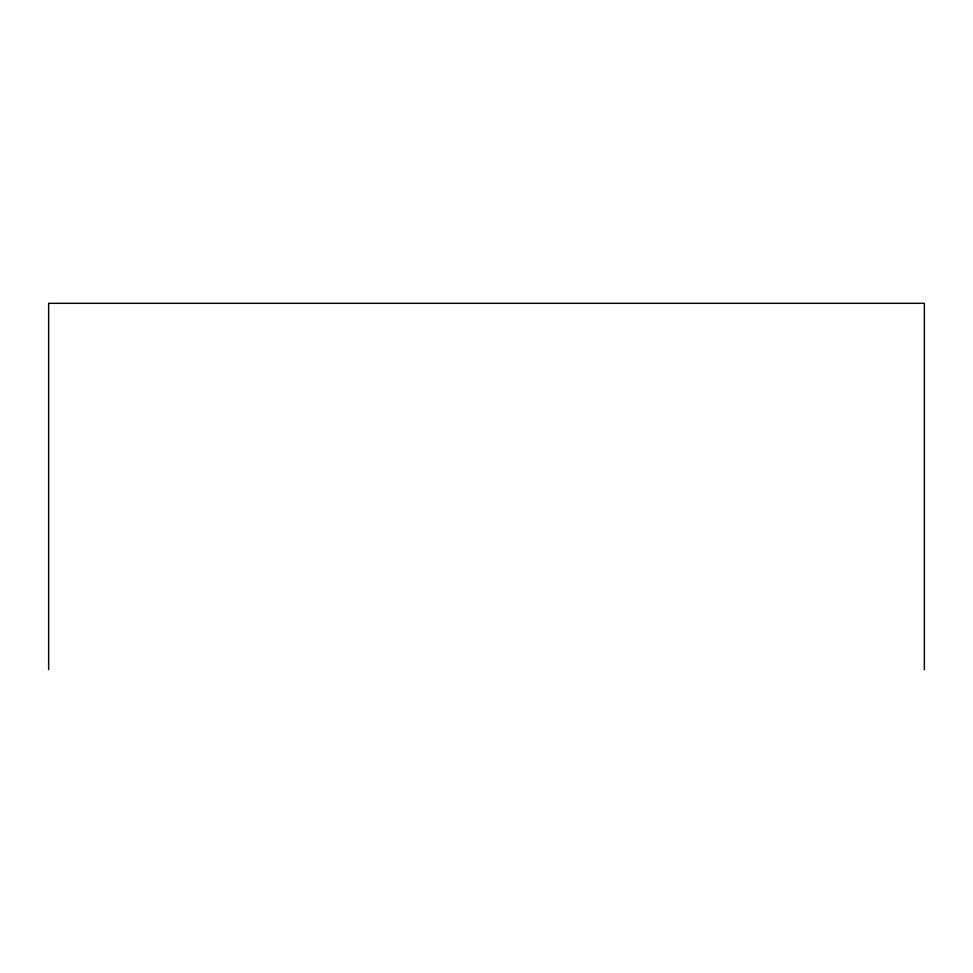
<?xml version="1.0" encoding="UTF-8"?>
<svg xmlns="http://www.w3.org/2000/svg" width="973" height="973" viewBox="0 0 973 973"><rect width="100%" height="100%" fill="white"/><g stroke="black" fill="none" stroke-linecap="round" stroke-linejoin="round"><path stroke-width="1.46" d="M924.35 669.679L924.35 303.321L48.65 303.321L48.65 669.679"/></g></svg>
